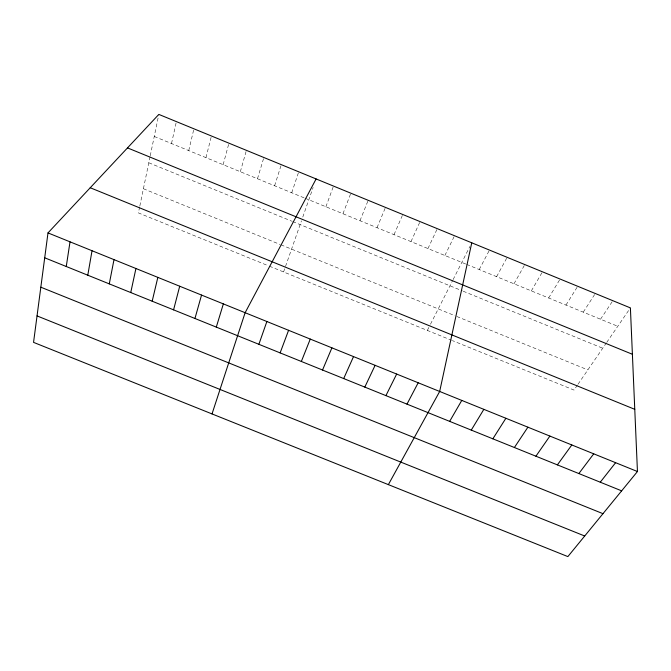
<?xml version="1.0" encoding="UTF-8"?>
<svg xmlns="http://www.w3.org/2000/svg" width="671" height="671" viewBox="0 0 671 671"><rect width="100%" height="100%" fill="white"/><g stroke="black" fill="none" stroke-linecap="round" stroke-linejoin="round"><path stroke-width="0.5" stroke-dasharray="3.35 2.52" d="M139.635 206.928L138.402 212.908L267.519 265.422M139.845 205.93L150.036 156.771M150.245 155.773L158.616 115.404M171.508 143.535L176.381 121.61M188.736 150.589L193.919 128.807M205.955 157.643L211.44 135.995M223.149 164.68L228.937 143.175M240.327 171.717L246.416 150.346M257.479 178.746L263.871 157.509M274.615 185.758L281.308 164.663M291.734 192.77L298.721 171.81M283.581 271.948L301.464 220.826M302.789 217.052L313.139 187.461M325.905 206.76L333.495 186.068M342.965 213.747L350.849 193.189M360 220.725L368.178 200.302M377.018 227.695L385.49 207.406M394.02 234.657L402.785 214.502M410.996 241.61L420.054 221.589M427.955 248.555L437.307 228.668M444.89 255.492L454.544 235.739M427.343 330.426L430.044 325.1M430.488 324.219L452.665 280.47M453.11 279.581L469.859 246.542M479.228 269.549L489.469 250.073M496.615 276.67L507.159 257.329M513.986 283.783L524.823 264.575M531.34 290.887L542.47 271.822M548.668 297.983L560.1 279.052M565.972 305.07L577.706 286.274M583.267 312.149L595.294 293.495M600.528 319.22L612.858 300.7M577.437 385.079L574.015 390.077L452.371 340.6M578.008 384.248L606.165 343.216M606.735 342.386L630.396 307.897M143.409 188.744L279.992 244.412M280.956 244.806L454.946 315.722M456.8 316.477L587.855 369.897M269.406 266.186L451.407 340.214M154.246 136.465L304.08 197.828M305.028 198.213L465.682 264.005M466.647 264.399L617.781 326.291M148.794 162.776L291.768 221.195M292.699 221.573L462.269 290.845M463.216 291.231L602.726 348.232"/><path stroke-width="1.01" d="M47.993 232.912L33.55 342.369L567.867 556.595L637.45 471.528L630.396 307.897L158.826 114.406L47.993 232.912L637.45 471.528M66.261 266.513L70.019 241.837M87.792 275.202L92.028 250.736M109.281 283.883L113.995 259.635M130.744 292.556L135.928 268.509M471.755 242.801L439.673 391.47L388.366 484.63M152.183 301.212L157.836 277.383M173.579 309.859L179.702 286.232M194.951 318.49L201.543 295.072M216.297 327.113L223.351 303.904M212.019 413.923L245.125 312.72L316.116 178.947M258.88 344.315L266.873 321.518M280.126 352.896L288.58 330.308M301.346 361.468L310.262 339.081M322.533 370.023L331.91 347.846M343.695 378.57L353.525 356.595M364.814 387.1L375.106 365.334M385.917 395.622L396.662 374.057M406.978 404.135L418.184 382.772M449.654 421.371L461.774 400.419M471.268 430.103L483.85 409.352M492.85 438.817L505.892 418.276M514.389 447.523L527.901 427.184M535.911 456.213L549.876 436.083M557.391 464.886L571.818 444.965M578.847 473.55L593.726 453.831M600.26 482.206L615.609 462.688M37.039 315.915L584.709 536.003M44.705 257.798L621.656 490.845M40.83 287.196L602.977 513.676M90.233 187.746L634.766 409.318M127.498 147.897L632.392 354.271"/></g></svg>
